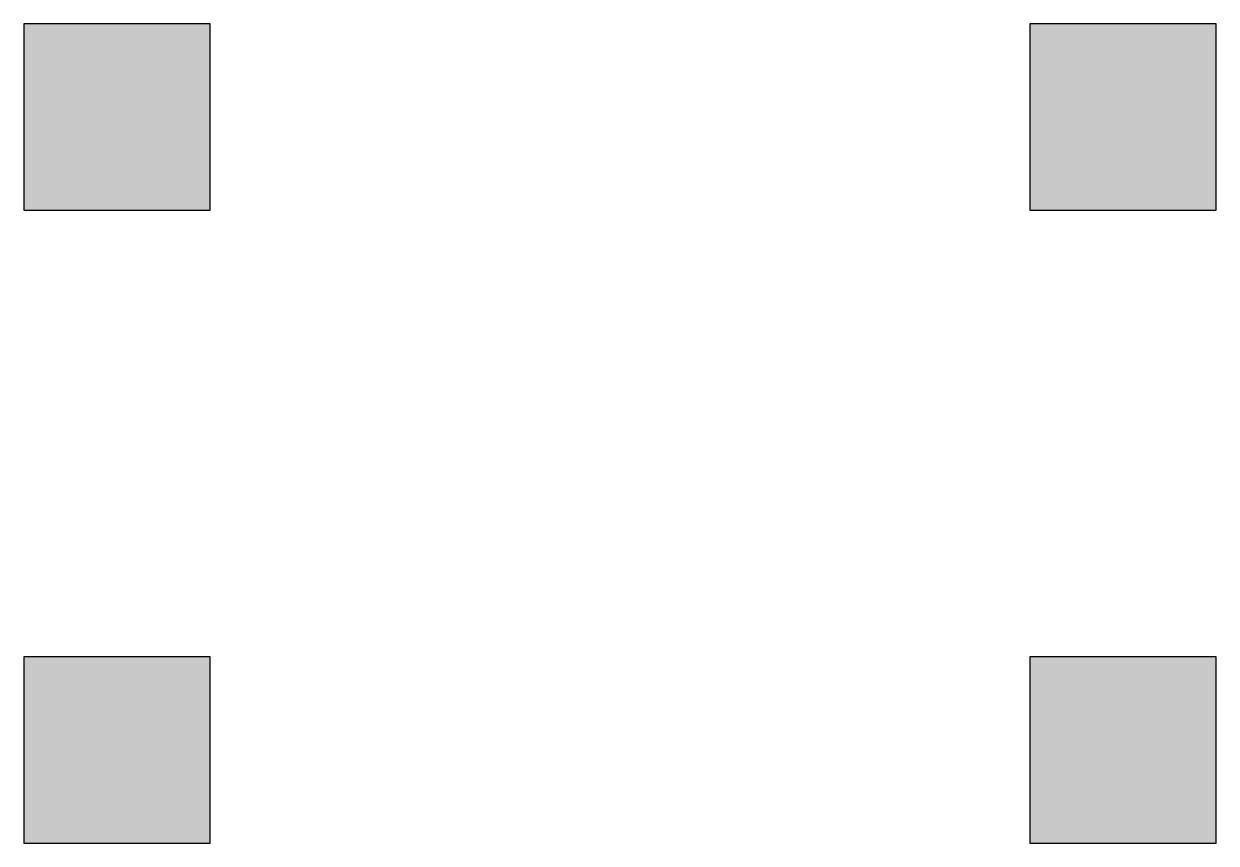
# Model space of a CAD drawing. Header units: millimetres. Extents: x 9 to 41, y 9 to 31.
import ezdxf

# ---------------------------------------------------------------- set-up
doc = ezdxf.new("R2010")
doc.units = ezdxf.units.MM
doc.layers.add('base', color=104, linetype='Continuous')

msp = doc.modelspace()

# ---------------------------------------------------------------- hatches: boundary and pattern name
at = {"layer": 'base'}
h = msp.add_hatch(color=256, dxfattribs=at)
h.dxf.hatch_style = 1
h.paths.add_polyline_path([(14, 31), (9, 31), (9, 26), (14, 26)])
h.paths.add_polyline_path([(41, 31), (36, 31), (36, 26), (41, 26)])
h.paths.add_polyline_path([(41, 14), (36, 14), (36, 9), (41, 9)])
h.paths.add_polyline_path([(14, 14), (9, 14), (9, 9), (14, 9)])

# ---------------------------------------------------------------- linework, layer by layer
for points in [[(9, 26), (14, 26), (14, 31), (9, 31)], [(36, 26), (41, 26), (41, 31), (36, 31)], [(9, 9), (14, 9), (14, 14), (9, 14)], [(36, 9), (41, 9), (41, 14), (36, 14)]]:
    msp.add_lwpolyline(points, close=True, dxfattribs=at)

doc.saveas('drawing.dxf')
